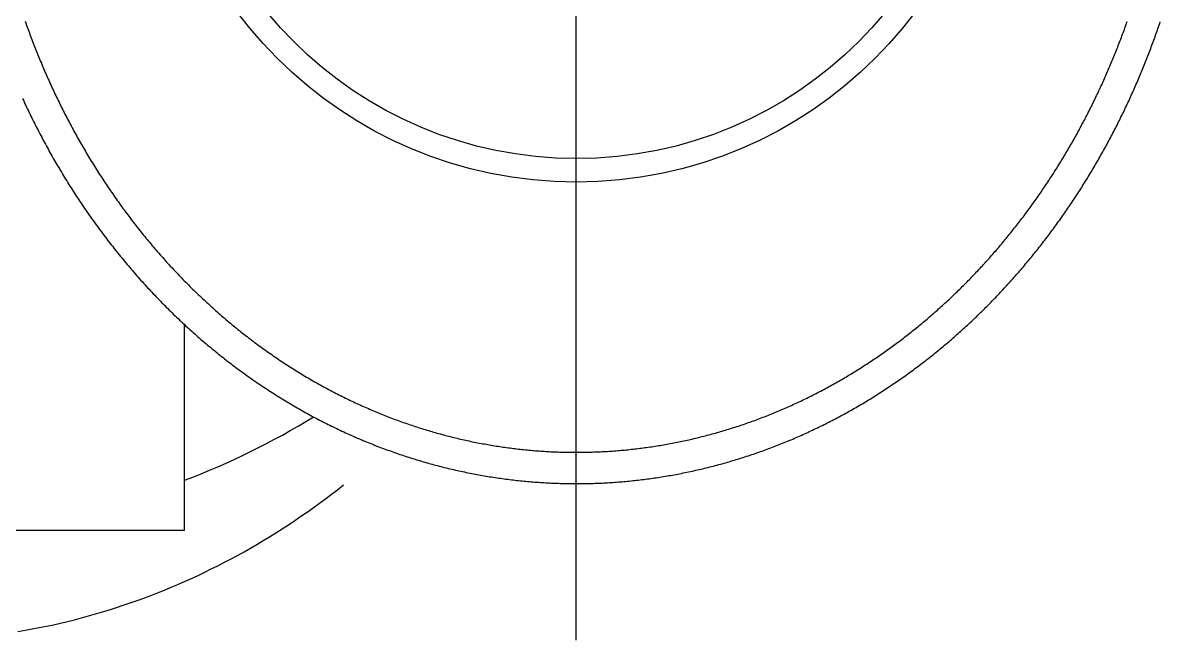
# Model space of a CAD drawing. Extents: x -34 to 19, y -49 to 62.
# Drawn here: x 1.43 to 15.96, y 37.21 to 45.09 of the extents above; entities that cross this region are included whole.
import ezdxf

# ---------------------------------------------------------------- set-up
doc = ezdxf.new("R2010")
doc.units = 0
doc.linetypes.add('CENTER', pattern=[50.8, 31.75, -6.35, 6.35, -6.35])
doc.layers.get('0').update_dxf_attribs({"linetype": 'CONTINUOUS'})
doc.layers.add('CENTER', color=1, linetype='CENTER')

msp = doc.modelspace()

# ---------------------------------------------------------------- linework, layer by layer
at = {"color": 7, "linetype": 'CONTINUOUS'}
for q in [(3.5, 41.238584), (-3.5, 38.609363)]:
    msp.add_line((3.5, 38.609363), q, dxfattribs=at)
at = {"color": 7}
for points in [[(1.43152, 44.1276, 0), (1.44191, 44.105, 0), (1.45237, 44.0825, 0), (1.4629, 44.0599, 0), (1.4735, 44.0373, 0), (1.48416, 44.0147, 0), (1.4949, 43.9921, 0), (1.50571, 43.9696, 0), (1.51658, 43.947, 0), (1.52752, 43.9244, 0), (1.53854, 43.9018, 0), (1.54962, 43.8793, 0), (1.56078, 43.8567, 0), (1.572, 43.8342, 0), (1.58329, 43.8116, 0), (1.59466, 43.7891, 0), (1.60609, 43.7666, 0), (1.61759, 43.744, 0), (1.62917, 43.7215, 0), (1.64081, 43.699, 0), (1.65253, 43.6765, 0), (1.66431, 43.654, 0), (1.67617, 43.6315, 0), (1.6881, 43.6091, 0), (1.70009, 43.5866, 0), (1.71216, 43.5642, 0), (1.7243, 43.5417, 0), (1.73651, 43.5193, 0), (1.74879, 43.4969, 0), (1.76115, 43.4745, 0), (1.77357, 43.4521, 0), (1.78606, 43.4297, 0), (1.79863, 43.4073, 0), (1.81127, 43.385, 0), (1.82398, 43.3626, 0), (1.83676, 43.3403, 0), (1.84961, 43.318, 0), (1.86254, 43.2957, 0), (1.87553, 43.2735, 0), (1.8886, 43.2512, 0), (1.90174, 43.229, 0), (1.91495, 43.2067, 0), (1.92824, 43.1845, 0), (1.94159, 43.1624, 0), (1.95502, 43.1402, 0), (1.96852, 43.1181, 0), (1.9821, 43.0959, 0), (1.99574, 43.0738, 0), (2.00946, 43.0518, 0), (2.02325, 43.0297, 0), (2.03711, 43.0077, 0), (2.05105, 42.9857, 0), (2.06505, 42.9637, 0), (2.07913, 42.9417, 0), (2.09327, 42.9198, 0), (2.10749, 42.8979, 0), (2.12178, 42.876, 0), (2.13614, 42.8542, 0), (2.15057, 42.8324, 0), (2.16506, 42.8106, 0), (2.17963, 42.7888, 0), (2.19427, 42.7671, 0), (2.20898, 42.7454, 0), (2.22375, 42.7237, 0), (2.2386, 42.7021, 0), (2.25351, 42.6805, 0), (2.26849, 42.6589, 0), (2.28354, 42.6374, 0), (2.29866, 42.6158, 0), (2.31385, 42.5944, 0), (2.3291, 42.5729, 0), (2.34443, 42.5515, 0), (2.35982, 42.5302, 0), (2.37527, 42.5088, 0), (2.3908, 42.4875, 0), (2.40639, 42.4663, 0), (2.42205, 42.4451, 0), (2.43777, 42.4239, 0), (2.45356, 42.4028, 0), (2.46942, 42.3817, 0), (2.48534, 42.3606, 0), (2.50133, 42.3396, 0), (2.51738, 42.3186, 0), (2.5335, 42.2977, 0), (2.54969, 42.2768, 0), (2.56594, 42.2559, 0), (2.58225, 42.2351, 0), (2.59863, 42.2143, 0), (2.61507, 42.1936, 0), (2.63158, 42.173, 0), (2.64815, 42.1523, 0), (2.66479, 42.1317, 0), (2.68149, 42.1112, 0), (2.69825, 42.0907, 0), (2.71508, 42.0703, 0), (2.73196, 42.0499, 0), (2.74892, 42.0295, 0), (2.76593, 42.0092, 0), (2.78301, 41.989, 0), (2.80015, 41.9688, 0), (2.81735, 41.9487, 0), (2.83461, 41.9286, 0), (2.85193, 41.9085, 0), (2.86932, 41.8885, 0), (2.88677, 41.8686, 0), (2.90428, 41.8487, 0), (2.92185, 41.8289, 0), (2.93948, 41.8091, 0), (2.95717, 41.7894, 0), (2.97492, 41.7697, 0), (2.99273, 41.7501, 0), (3.0106, 41.7306, 0), (3.02853, 41.7111, 0), (3.04652, 41.6917, 0), (3.06457, 41.6723, 0), (3.08267, 41.653, 0), (3.10083, 41.6337, 0), (3.11905, 41.6145, 0), (3.13733, 41.5954, 0), (3.15566, 41.5763, 0), (3.17405, 41.5573, 0), (3.19249, 41.5383, 0), (3.21099, 41.5194, 0), (3.22954, 41.5006, 0), (3.24815, 41.4818, 0), (3.26681, 41.4631, 0), (3.28552, 41.4445, 0), (3.30429, 41.4259, 0), (3.32311, 41.4074, 0), (3.34198, 41.3889, 0), (3.3609, 41.3705, 0), (3.37987, 41.3522, 0), (3.3989, 41.3339, 0), (3.41797, 41.3158, 0), (3.43709, 41.2976, 0), (3.45627, 41.2796, 0), (3.47549, 41.2616, 0), (3.49476, 41.2436, 0), (3.51408, 41.2258, 0), (3.53345, 41.208, 0), (3.55287, 41.1903, 0), (3.57233, 41.1726, 0), (3.59184, 41.155, 0), (3.61139, 41.1375, 0), (3.63099, 41.1201, 0), (3.65064, 41.1027, 0), (3.67033, 41.0854, 0), (3.69007, 41.0682, 0), (3.70985, 41.051, 0), (3.72967, 41.0339, 0), (3.74954, 41.0169, 0), (3.76945, 41, 0), (3.7894, 40.9831, 0), (3.80939, 40.9663, 0), (3.82943, 40.9496, 0), (3.84951, 40.9329, 0), (3.86962, 40.9163, 0), (3.88978, 40.8998, 0), (3.90998, 40.8834, 0), (3.93022, 40.8671, 0), (3.95049, 40.8508, 0), (3.97081, 40.8346, 0), (3.99116, 40.8185, 0), (4.01156, 40.8024, 0), (4.03199, 40.7865, 0), (4.05245, 40.7706, 0), (4.07295, 40.7548, 0), (4.09349, 40.7391, 0), (4.11407, 40.7234, 0), (4.13468, 40.7078, 0), (4.15532, 40.6923, 0), (4.176, 40.6769, 0), (4.19671, 40.6616, 0), (4.21744, 40.6464, 0), (4.23821, 40.6312, 0), (4.25901, 40.6161, 0), (4.27984, 40.6011, 0), (4.3007, 40.5862, 0), (4.32159, 40.5713, 0), (4.34251, 40.5566, 0), (4.36346, 40.5419, 0), (4.38444, 40.5273, 0), (4.40545, 40.5128, 0), (4.42648, 40.4983, 0), (4.44755, 40.484, 0), (4.46864, 40.4697, 0), (4.48976, 40.4555, 0), (4.51091, 40.4414, 0), (4.53209, 40.4273, 0), (4.55329, 40.4134, 0), (4.57452, 40.3995, 0), (4.59578, 40.3857, 0), (4.61706, 40.372, 0), (4.63837, 40.3584, 0), (4.65971, 40.3448, 0), (4.68107, 40.3314, 0), (4.70246, 40.318, 0), (4.72387, 40.3047, 0), (4.74531, 40.2915, 0), (4.76677, 40.2783, 0), (4.78826, 40.2653, 0), (4.80977, 40.2523, 0), (4.83131, 40.2394, 0), (4.85287, 40.2266, 0), (4.87446, 40.2138, 0), (4.89606, 40.2012, 0), (4.91769, 40.1886, 0), (4.93935, 40.1761, 0), (4.96102, 40.1637, 0), (4.98272, 40.1514, 0), (5.00444, 40.1391, 0), (5.02619, 40.1269, 0), (5.04795, 40.1149, 0), (5.06974, 40.1029, 0), (5.09155, 40.0909, 0), (5.11338, 40.0791, 0), (5.13523, 40.0673, 0), (5.1571, 40.0557, 0), (5.17899, 40.0441, 0), (5.2009, 40.0325, 0), (5.22283, 40.0211, 0), (5.24478, 40.0098, 0), (5.26675, 39.9985, 0), (5.28874, 39.9873, 0), (5.31074, 39.9762, 0), (5.33277, 39.9652, 0), (5.35481, 39.9542, 0), (5.37688, 39.9434, 0), (5.39896, 39.9326, 0), (5.42106, 39.9219, 0), (5.44317, 39.9113, 0), (5.46531, 39.9007, 0), (5.48746, 39.8903, 0), (5.50963, 39.8799, 0), (5.53182, 39.8696, 0), (5.55402, 39.8594, 0), (5.57624, 39.8492, 0), (5.59848, 39.8392, 0), (5.62074, 39.8292, 0), (5.64301, 39.8193, 0), (5.6653, 39.8095, 0), (5.6876, 39.7998, 0), (5.70992, 39.7901, 0), (5.73226, 39.7806, 0), (5.75461, 39.7711, 0), (5.77698, 39.7617, 0), (5.79936, 39.7524, 0), (5.82176, 39.7431, 0), (5.84417, 39.734, 0), (5.8666, 39.7249, 0), (5.88905, 39.7159, 0), (5.9115, 39.7069, 0), (5.93398, 39.6981, 0), (5.95646, 39.6893, 0), (5.97896, 39.6807, 0), (6.00148, 39.6721, 0), (6.024, 39.6635, 0), (6.04655, 39.6551, 0), (6.0691, 39.6467, 0), (6.09167, 39.6385, 0), (6.11425, 39.6303, 0), (6.13685, 39.6221, 0), (6.15945, 39.6141, 0), (6.18207, 39.6061, 0), (6.20471, 39.5983, 0), (6.22735, 39.5905, 0), (6.25001, 39.5827, 0), (6.27268, 39.5751, 0), (6.29536, 39.5675, 0), (6.31805, 39.5601, 0), (6.34075, 39.5527, 0), (6.36346, 39.5453, 0), (6.38619, 39.5381, 0), (6.40893, 39.5309, 0), (6.43167, 39.5239, 0), (6.45443, 39.5169, 0), (6.4772, 39.5099, 0), (6.49998, 39.5031, 0), (6.52277, 39.4963, 0), (6.54557, 39.4896, 0), (6.56837, 39.483, 0), (6.59119, 39.4765, 0), (6.61402, 39.4701, 0), (6.63686, 39.4637, 0), (6.6597, 39.4574, 0), (6.68256, 39.4512, 0), (6.70542, 39.4451, 0), (6.72829, 39.4391, 0), (6.75117, 39.4331, 0), (6.77406, 39.4272, 0), (6.79696, 39.4214, 0), (6.81986, 39.4157, 0), (6.84278, 39.41, 0), (6.8657, 39.4044, 0), (6.88863, 39.3989, 0), (6.91156, 39.3935, 0), (6.93451, 39.3882, 0), (6.95746, 39.3829, 0), (6.98041, 39.3778, 0), (7.00338, 39.3727, 0), (7.02635, 39.3676, 0), (7.04933, 39.3627, 0), (7.07232, 39.3578, 0), (7.09531, 39.3531, 0), (7.11831, 39.3484, 0), (7.14131, 39.3437, 0), (7.16433, 39.3392, 0), (7.18734, 39.3347, 0), (7.21037, 39.3303, 0), (7.2334, 39.326, 0), (7.25643, 39.3218, 0), (7.27948, 39.3176, 0), (7.30252, 39.3136, 0), (7.32558, 39.3096, 0), (7.34863, 39.3056, 0), (7.3717, 39.3018, 0), (7.39477, 39.298, 0), (7.41784, 39.2944, 0), (7.44092, 39.2908, 0), (7.464, 39.2872, 0), (7.48709, 39.2838, 0), (7.51018, 39.2804, 0), (7.53328, 39.2771, 0), (7.55638, 39.2739, 0), (7.57948, 39.2708, 0), (7.60259, 39.2677, 0), (7.6257, 39.2648, 0), (7.64882, 39.2619, 0), (7.67194, 39.259, 0), (7.69507, 39.2563, 0), (7.71819, 39.2536, 0), (7.74132, 39.251, 0), (7.76446, 39.2485, 0), (7.7876, 39.2461, 0), (7.81074, 39.2438, 0), (7.83388, 39.2415, 0), (7.85703, 39.2393, 0), (7.88017, 39.2372, 0), (7.90332, 39.2351, 0), (7.92648, 39.2332, 0), (7.94963, 39.2313, 0), (7.97279, 39.2295, 0), (7.99595, 39.2277, 0), (8.01911, 39.2261, 0), (8.04228, 39.2245, 0), (8.06544, 39.223, 0), (8.08861, 39.2216, 0), (8.11178, 39.2203, 0), (8.13495, 39.219, 0), (8.15812, 39.2178, 0), (8.18129, 39.2167, 0), (8.20447, 39.2157, 0), (8.22765, 39.2147, 0), (8.25083, 39.2139, 0), (8.27401, 39.2131, 0), (8.2972, 39.2123, 0), (8.32038, 39.2117, 0), (8.34357, 39.2111, 0), (8.36675, 39.2107, 0), (8.38994, 39.2102, 0), (8.41313, 39.2099, 0), (8.43632, 39.2097, 0), (8.4595, 39.2095, 0), (8.48269, 39.2094, 0), (8.50588, 39.2094, 0), (8.52907, 39.2094, 0), (8.55225, 39.2096, 0), (8.57544, 39.2098, 0), (8.59862, 39.2101, 0), (8.6218, 39.2105, 0), (8.64498, 39.2109, 0), (8.66816, 39.2114, 0), (8.69134, 39.212, 0), (8.71452, 39.2127, 0), (8.73769, 39.2135, 0), (8.76086, 39.2143, 0), (8.78403, 39.2152, 0), (8.80719, 39.2162, 0), (8.83035, 39.2173, 0), (8.85351, 39.2184, 0), (8.87667, 39.2196, 0), (8.89982, 39.2209, 0), (8.92297, 39.2223, 0), (8.94611, 39.2238, 0), (8.96925, 39.2253, 0), (8.99238, 39.2269, 0), (9.01551, 39.2286, 0), (9.03864, 39.2304, 0), (9.06176, 39.2322, 0), (9.08487, 39.2341, 0), (9.10798, 39.2361, 0), (9.13108, 39.2382, 0), (9.15418, 39.2404, 0), (9.17727, 39.2426, 0), (9.20035, 39.2449, 0), (9.22343, 39.2473, 0), (9.2465, 39.2497, 0), (9.26957, 39.2523, 0), (9.29263, 39.2549, 0), (9.31568, 39.2576, 0), (9.33872, 39.2603, 0), (9.36176, 39.2632, 0), (9.38478, 39.2661, 0), (9.4078, 39.2691, 0), (9.43081, 39.2722, 0), (9.45382, 39.2753, 0), (9.47681, 39.2786, 0), (9.4998, 39.2819, 0), (9.52277, 39.2853, 0), (9.54574, 39.2887, 0), (9.5687, 39.2923, 0), (9.59164, 39.2959, 0), (9.61458, 39.2996, 0), (9.6375, 39.3034, 0), (9.66042, 39.3072, 0), (9.68332, 39.3111, 0), (9.70621, 39.3151, 0), (9.72909, 39.3192, 0), (9.75195, 39.3234, 0), (9.77481, 39.3276, 0), (9.79765, 39.3319, 0), (9.82047, 39.3363, 0), (9.84329, 39.3407, 0), (9.86609, 39.3453, 0), (9.88888, 39.3499, 0), (9.91165, 39.3545, 0), (9.93441, 39.3593, 0), (9.95715, 39.3641, 0), (9.97988, 39.3691, 0), (10.0026, 39.374, 0), (10.0253, 39.3791, 0), (10.048, 39.3842, 0), (10.0706, 39.3894, 0), (10.0933, 39.3947, 0), (10.1159, 39.4001, 0), (10.1385, 39.4055, 0), (10.1611, 39.411, 0), (10.1837, 39.4166, 0), (10.2063, 39.4223, 0), (10.2288, 39.428, 0), (10.2514, 39.4338, 0), (10.2739, 39.4397, 0), (10.2964, 39.4456, 0), (10.3188, 39.4517, 0), (10.3413, 39.4578, 0), (10.3637, 39.4639, 0), (10.3861, 39.4702, 0), (10.4085, 39.4765, 0), (10.4309, 39.4829, 0), (10.4533, 39.4894, 0), (10.4756, 39.4959, 0), (10.4979, 39.5025, 0), (10.5202, 39.5092, 0), (10.5425, 39.516, 0), (10.5647, 39.5228, 0), (10.5869, 39.5297, 0), (10.6092, 39.5367, 0), (10.6313, 39.5437, 0), (10.6535, 39.5508, 0), (10.6756, 39.558, 0), (10.6977, 39.5653, 0), (10.7198, 39.5726, 0), (10.7419, 39.58, 0), (10.7639, 39.5875, 0), (10.7859, 39.595, 0), (10.8079, 39.6027, 0), (10.8299, 39.6103, 0), (10.8518, 39.6181, 0), (10.8738, 39.6259, 0), (10.8956, 39.6338, 0), (10.9175, 39.6418, 0), (10.9393, 39.6499, 0), (10.9612, 39.658, 0), (10.9829, 39.6662, 0), (11.0047, 39.6744, 0), (11.0264, 39.6827, 0), (11.0481, 39.6911, 0), (11.0698, 39.6996, 0), (11.0914, 39.7081, 0), (11.1131, 39.7167, 0), (11.1346, 39.7254, 0), (11.1562, 39.7341, 0), (11.1777, 39.7429, 0), (11.1992, 39.7518, 0), (11.2207, 39.7608, 0), (11.2421, 39.7698, 0), (11.2636, 39.7788, 0), (11.2849, 39.788, 0), (11.3063, 39.7972, 0), (11.3276, 39.8065, 0), (11.3489, 39.8158, 0), (11.3702, 39.8252, 0), (11.3914, 39.8347, 0), (11.4126, 39.8442, 0), (11.4338, 39.8539, 0), (11.4549, 39.8635, 0), (11.476, 39.8733, 0), (11.4971, 39.8831, 0), (11.5181, 39.8929, 0), (11.5391, 39.9029, 0), (11.5601, 39.9129, 0), (11.581, 39.9229, 0), (11.6019, 39.9331, 0), (11.6228, 39.9433, 0), (11.6436, 39.9535, 0), (11.6644, 39.9638, 0), (11.6852, 39.9742, 0), (11.7059, 39.9847, 0), (11.7266, 39.9952, 0), (11.7473, 40.0057, 0), (11.7679, 40.0164, 0), (11.7885, 40.0271, 0), (11.8091, 40.0378, 0), (11.8296, 40.0486, 0), (11.8501, 40.0595, 0), (11.8705, 40.0705, 0), (11.891, 40.0815, 0), (11.9113, 40.0925, 0), (11.9317, 40.1037, 0), (11.952, 40.1148, 0), (11.9723, 40.1261, 0), (11.9925, 40.1374, 0), (12.0127, 40.1488, 0), (12.0328, 40.1602, 0), (12.053, 40.1717, 0), (12.073, 40.1832, 0), (12.0931, 40.1948, 0), (12.1131, 40.2065, 0), (12.1331, 40.2182, 0), (12.153, 40.23, 0), (12.1729, 40.2418, 0), (12.1927, 40.2537, 0), (12.2125, 40.2657, 0), (12.2323, 40.2777, 0), (12.252, 40.2898, 0), (12.2717, 40.3019, 0), (12.2913, 40.3141, 0), (12.3109, 40.3263, 0), (12.3305, 40.3386, 0), (12.35, 40.351, 0), (12.3695, 40.3634, 0), (12.3889, 40.3758, 0), (12.4083, 40.3884, 0), (12.4277, 40.4009, 0), (12.447, 40.4136, 0), (12.4663, 40.4263, 0), (12.4855, 40.439, 0), (12.5047, 40.4518, 0), (12.5239, 40.4646, 0), (12.543, 40.4775, 0), (12.5621, 40.4905, 0), (12.5811, 40.5035, 0), (12.6001, 40.5166, 0), (12.619, 40.5297, 0), (12.6379, 40.5428, 0), (12.6568, 40.5561, 0), (12.6756, 40.5693, 0), (12.6944, 40.5827, 0), (12.7131, 40.596, 0), (12.7318, 40.6095, 0), (12.7505, 40.623, 0), (12.7691, 40.6365, 0), (12.7877, 40.6501, 0), (12.8062, 40.6637, 0), (12.8247, 40.6774, 0), (12.8431, 40.6912, 0), (12.8615, 40.705, 0), (12.8799, 40.7188, 0), (12.8982, 40.7327, 0), (12.9165, 40.7467, 0), (12.9347, 40.7607, 0), (12.9529, 40.7747, 0), (12.9711, 40.7888, 0), (12.9892, 40.803, 0), (13.0072, 40.8172, 0), (13.0253, 40.8314, 0), (13.0432, 40.8457, 0), (13.0612, 40.8601, 0), (13.0791, 40.8745, 0), (13.0969, 40.8889, 0), (13.1147, 40.9034, 0), (13.1325, 40.918, 0), (13.1502, 40.9326, 0), (13.1679, 40.9472, 0), (13.1855, 40.9619, 0), (13.2031, 40.9767, 0), (13.2207, 40.9914, 0), (13.2382, 41.0063, 0), (13.2556, 41.0212, 0), (13.2731, 41.0361, 0), (13.2904, 41.0511, 0), (13.3078, 41.0661, 0), (13.3251, 41.0812, 0), (13.3423, 41.0963, 0), (13.3595, 41.1115, 0), (13.3767, 41.1267, 0), (13.3938, 41.142, 0), (13.4109, 41.1573, 0), (13.4279, 41.1726, 0), (13.4449, 41.188, 0), (13.4618, 41.2035, 0), (13.4787, 41.219, 0), (13.4956, 41.2345, 0), (13.5124, 41.2501, 0), (13.5292, 41.2657, 0), (13.5459, 41.2814, 0), (13.5626, 41.2971, 0), (13.5792, 41.3129, 0), (13.5958, 41.3287, 0), (13.6124, 41.3446, 0), (13.6289, 41.3605, 0), (13.6453, 41.3764, 0), (13.6617, 41.3924, 0), (13.6781, 41.4084, 0), (13.6945, 41.4245, 0), (13.7107, 41.4406, 0), (13.727, 41.4568, 0), (13.7432, 41.473, 0), (13.7593, 41.4892, 0), (13.7754, 41.5055, 0), (13.7915, 41.5219, 0), (13.8075, 41.5382, 0), (13.8235, 41.5547, 0), (13.8394, 41.5711, 0), (13.8553, 41.5876, 0), (13.8712, 41.6042, 0), (13.8869, 41.6208, 0), (13.9027, 41.6374, 0), (13.9184, 41.6541, 0), (13.9341, 41.6708, 0), (13.9497, 41.6876, 0), (13.9653, 41.7044, 0), (13.9808, 41.7212, 0), (13.9963, 41.7381, 0), (14.0117, 41.755, 0), (14.0271, 41.772, 0), (14.0424, 41.789, 0), (14.0577, 41.806, 0), (14.073, 41.8231, 0), (14.0882, 41.8402, 0), (14.1034, 41.8574, 0), (14.1185, 41.8746, 0), (14.1336, 41.8918, 0), (14.1486, 41.9091, 0), (14.1636, 41.9264, 0), (14.1785, 41.9438, 0), (14.1934, 41.9612, 0), (14.2083, 41.9786, 0), (14.2231, 41.9961, 0), (14.2378, 42.0136, 0), (14.2525, 42.0312, 0), (14.2672, 42.0487, 0), (14.2818, 42.0664, 0), (14.2964, 42.084, 0), (14.3109, 42.1017, 0), (14.3254, 42.1195, 0), (14.3398, 42.1373, 0), (14.3542, 42.1551, 0), (14.3685, 42.1729, 0), (14.3828, 42.1908, 0), (14.3971, 42.2087, 0), (14.4113, 42.2267, 0), (14.4255, 42.2447, 0), (14.4396, 42.2627, 0), (14.4536, 42.2808, 0), (14.4676, 42.2989, 0), (14.4816, 42.317, 0), (14.4955, 42.3352, 0), (14.5094, 42.3534, 0), (14.5232, 42.3717, 0), (14.537, 42.39, 0), (14.5508, 42.4083, 0), (14.5644, 42.4266, 0), (14.5781, 42.445, 0), (14.5917, 42.4634, 0), (14.6052, 42.4819, 0), (14.6187, 42.5004, 0), (14.6322, 42.5189, 0), (14.6456, 42.5374, 0), (14.659, 42.556, 0), (14.6723, 42.5746, 0), (14.6855, 42.5933, 0), (14.6988, 42.612, 0), (14.7119, 42.6307, 0), (14.725, 42.6494, 0), (14.7381, 42.6682, 0), (14.7512, 42.687, 0), (14.7641, 42.7059, 0), (14.7771, 42.7248, 0), (14.79, 42.7437, 0), (14.8028, 42.7626, 0), (14.8156, 42.7816, 0), (14.8283, 42.8006, 0), (14.841, 42.8196, 0), (14.8537, 42.8387, 0), (14.8663, 42.8578, 0), (14.8788, 42.8769, 0), (14.8913, 42.8961, 0), (14.9038, 42.9153, 0), (14.9162, 42.9345, 0), (14.9286, 42.9537, 0), (14.9409, 42.973, 0), (14.9532, 42.9923, 0), (14.9654, 43.0116, 0), (14.9775, 43.031, 0), (14.9897, 43.0504, 0), (15.0017, 43.0698, 0), (15.0138, 43.0893, 0), (15.0257, 43.1087, 0), (15.0377, 43.1283, 0), (15.0496, 43.1478, 0), (15.0614, 43.1673, 0), (15.0732, 43.1869, 0), (15.0849, 43.2065, 0), (15.0966, 43.2262, 0), (15.1082, 43.2459, 0), (15.1198, 43.2656, 0), (15.1314, 43.2853, 0), (15.1429, 43.305, 0), (15.1543, 43.3248, 0), (15.1657, 43.3446, 0), (15.1771, 43.3644, 0), (15.1884, 43.3843, 0), (15.1996, 43.4042, 0), (15.2108, 43.4241, 0), (15.222, 43.444, 0), (15.2331, 43.464, 0), (15.2442, 43.4839, 0), (15.2552, 43.5039, 0), (15.2661, 43.524, 0), (15.277, 43.544, 0), (15.2879, 43.5641, 0), (15.2987, 43.5842, 0), (15.3095, 43.6043, 0), (15.3202, 43.6245, 0), (15.3309, 43.6447, 0), (15.3415, 43.6649, 0), (15.352, 43.6851, 0), (15.3626, 43.7053, 0), (15.373, 43.7256, 0), (15.3834, 43.7459, 0), (15.3938, 43.7662, 0), (15.4041, 43.7865, 0), (15.4144, 43.8068, 0), (15.4246, 43.8272, 0), (15.4348, 43.8476, 0), (15.4449, 43.868, 0), (15.455, 43.8885, 0), (15.465, 43.9089, 0), (15.475, 43.9294, 0), (15.485, 43.9499, 0), (15.4948, 43.9704, 0), (15.5047, 43.991, 0), (15.5145, 44.0115, 0), (15.5242, 44.0321, 0), (15.5339, 44.0527, 0), (15.5435, 44.0734, 0), (15.5531, 44.094, 0), (15.5626, 44.1147, 0), (15.5721, 44.1354, 0), (15.5816, 44.1561, 0), (15.591, 44.1768, 0), (15.6003, 44.1976, 0), (15.6096, 44.2183, 0), (15.6189, 44.2391, 0), (15.6281, 44.2599, 0), (15.6372, 44.2808, 0), (15.6463, 44.3016, 0), (15.6554, 44.3225, 0), (15.6644, 44.3434, 0), (15.6733, 44.3643, 0), (15.6822, 44.3852, 0), (15.6911, 44.4061, 0), (15.6999, 44.4271, 0), (15.7086, 44.4481, 0), (15.7174, 44.4691, 0), (15.726, 44.4901, 0), (15.7346, 44.5111, 0), (15.7432, 44.5322, 0), (15.7517, 44.5532, 0), (15.7602, 44.5743, 0), (15.7686, 44.5954, 0), (15.777, 44.6165, 0), (15.7853, 44.6377, 0), (15.7936, 44.6588, 0), (15.8018, 44.68, 0), (15.81, 44.7012, 0), (15.8181, 44.7224, 0), (15.8262, 44.7437, 0), (15.8342, 44.7649, 0), (15.8422, 44.7862, 0), (15.8501, 44.8074, 0), (15.858, 44.8287, 0), (15.8659, 44.85, 0), (15.8736, 44.8714, 0), (15.8814, 44.8927, 0), (15.8891, 44.9141, 0), (15.8967, 44.9355, 0), (15.9043, 44.9569, 0), (15.9119, 44.9783, 0), (15.9194, 44.9997, 0), (15.9268, 45.0211, 0), (15.9342, 45.0426, 0), (15.9416, 45.0641, 0), (15.9489, 45.0855, 0), (15.9561, 45.107, 0)], [(1.46443, 45.1144, 0), (1.47196, 45.0929, 0), (1.47955, 45.0715, 0), (1.4872, 45.05, 0), (1.49492, 45.0286, 0), (1.5027, 45.0071, 0), (1.51053, 44.9856, 0), (1.51844, 44.9641, 0), (1.5264, 44.9426, 0), (1.53443, 44.9211, 0), (1.54252, 44.8996, 0), (1.55067, 44.878, 0), (1.55889, 44.8565, 0), (1.56717, 44.835, 0), (1.57551, 44.8134, 0), (1.58392, 44.7919, 0), (1.59239, 44.7703, 0), (1.60092, 44.7487, 0), (1.60952, 44.7271, 0), (1.61819, 44.7055, 0), (1.62692, 44.6839, 0), (1.63571, 44.6623, 0), (1.64457, 44.6407, 0), (1.65349, 44.6191, 0), (1.66248, 44.5975, 0), (1.67153, 44.5758, 0), (1.68065, 44.5542, 0), (1.68983, 44.5325, 0), (1.69908, 44.5109, 0), (1.70839, 44.4892, 0), (1.71777, 44.4676, 0), (1.72721, 44.4459, 0), (1.73672, 44.4243, 0), (1.74629, 44.4026, 0), (1.75593, 44.381, 0), (1.76564, 44.3593, 0), (1.77541, 44.3376, 0), (1.78524, 44.316, 0), (1.79514, 44.2943, 0), (1.80511, 44.2726, 0), (1.81514, 44.251, 0), (1.82524, 44.2293, 0), (1.8354, 44.2077, 0), (1.84563, 44.186, 0), (1.85593, 44.1643, 0), (1.86629, 44.1427, 0), (1.87672, 44.121, 0), (1.88722, 44.0994, 0), (1.89778, 44.0778, 0), (1.90841, 44.0561, 0), (1.9191, 44.0345, 0), (1.92986, 44.0129, 0), (1.94069, 43.9913, 0), (1.95158, 43.9697, 0), (1.96255, 43.9481, 0), (1.97357, 43.9265, 0), (1.98467, 43.9049, 0), (1.99583, 43.8833, 0), (2.00706, 43.8617, 0), (2.01835, 43.8402, 0), (2.02972, 43.8186, 0), (2.04115, 43.7971, 0), (2.05264, 43.7756, 0), (2.06421, 43.7541, 0), (2.07584, 43.7326, 0), (2.08754, 43.7111, 0), (2.09931, 43.6896, 0), (2.11114, 43.6681, 0), (2.12304, 43.6467, 0), (2.13502, 43.6252, 0), (2.14705, 43.6038, 0), (2.15916, 43.5824, 0), (2.17133, 43.561, 0), (2.18357, 43.5396, 0), (2.19588, 43.5183, 0), (2.20826, 43.4969, 0), (2.22071, 43.4756, 0), (2.23322, 43.4543, 0), (2.24581, 43.433, 0), (2.25846, 43.4117, 0), (2.27118, 43.3904, 0), (2.28397, 43.3692, 0), (2.29682, 43.348, 0), (2.30975, 43.3268, 0), (2.32274, 43.3056, 0), (2.33581, 43.2845, 0), (2.34894, 43.2633, 0), (2.36214, 43.2422, 0), (2.3754, 43.2211, 0), (2.38874, 43.2001, 0), (2.40214, 43.179, 0), (2.41561, 43.158, 0), (2.42915, 43.137, 0), (2.44275, 43.1161, 0), (2.45642, 43.0951, 0), (2.47016, 43.0742, 0), (2.48396, 43.0534, 0), (2.49783, 43.0325, 0), (2.51177, 43.0117, 0), (2.52577, 42.9909, 0), (2.53984, 42.9702, 0), (2.55397, 42.9494, 0), (2.56817, 42.9287, 0), (2.58243, 42.9081, 0), (2.59676, 42.8875, 0), (2.61115, 42.8669, 0), (2.62561, 42.8463, 0), (2.64013, 42.8258, 0), (2.65471, 42.8053, 0), (2.66936, 42.7848, 0), (2.68407, 42.7644, 0), (2.69885, 42.744, 0), (2.71369, 42.7236, 0), (2.72859, 42.7033, 0), (2.74355, 42.683, 0), (2.75858, 42.6628, 0), (2.77367, 42.6426, 0), (2.78882, 42.6224, 0), (2.80404, 42.6023, 0), (2.81932, 42.5822, 0), (2.83465, 42.5622, 0), (2.85005, 42.5422, 0), (2.86551, 42.5222, 0), (2.88104, 42.5023, 0), (2.89662, 42.4824, 0), (2.91226, 42.4626, 0), (2.92797, 42.4428, 0), (2.94373, 42.4231, 0), (2.95956, 42.4034, 0), (2.97544, 42.3837, 0), (2.99139, 42.3641, 0), (3.00739, 42.3445, 0), (3.02345, 42.325, 0), (3.03958, 42.3056, 0), (3.05576, 42.2861, 0), (3.072, 42.2668, 0), (3.0883, 42.2474, 0), (3.10466, 42.2282, 0), (3.12107, 42.2089, 0), (3.13755, 42.1898, 0), (3.15408, 42.1706, 0), (3.17067, 42.1516, 0), (3.18731, 42.1326, 0), (3.20402, 42.1136, 0), (3.22078, 42.0947, 0), (3.2376, 42.0758, 0), (3.25447, 42.057, 0), (3.2714, 42.0382, 0), (3.28839, 42.0195, 0), (3.30543, 42.0009, 0), (3.32253, 41.9823, 0), (3.33968, 41.9638, 0), (3.35689, 41.9453, 0), (3.37415, 41.9269, 0), (3.39147, 41.9085, 0), (3.40884, 41.8902, 0), (3.42626, 41.872, 0), (3.44373, 41.8538, 0), (3.46126, 41.8357, 0), (3.47883, 41.8176, 0), (3.49646, 41.7996, 0), (3.51414, 41.7817, 0), (3.53187, 41.7638, 0), (3.54965, 41.746, 0), (3.56748, 41.7282, 0), (3.58535, 41.7105, 0), (3.60328, 41.6928, 0), (3.62125, 41.6753, 0), (3.63928, 41.6578, 0), (3.65735, 41.6403, 0), (3.67546, 41.6229, 0), (3.69363, 41.6056, 0), (3.71184, 41.5883, 0), (3.7301, 41.5711, 0), (3.7484, 41.554, 0), (3.76674, 41.5369, 0), (3.78514, 41.5199, 0), (3.80357, 41.503, 0), (3.82205, 41.4861, 0), (3.84058, 41.4693, 0), (3.85914, 41.4526, 0), (3.87775, 41.4359, 0), (3.8964, 41.4193, 0), (3.9151, 41.4028, 0), (3.93383, 41.3863, 0), (3.95261, 41.3699, 0), (3.97143, 41.3536, 0), (3.99028, 41.3374, 0), (4.00918, 41.3212, 0), (4.02812, 41.3051, 0), (4.04709, 41.289, 0), (4.06611, 41.273, 0), (4.08516, 41.2571, 0), (4.10425, 41.2413, 0), (4.12338, 41.2255, 0), (4.14254, 41.2099, 0), (4.16174, 41.1942, 0), (4.18098, 41.1787, 0), (4.20026, 41.1632, 0), (4.21957, 41.1478, 0), (4.23891, 41.1325, 0), (4.25829, 41.1173, 0), (4.2777, 41.1021, 0), (4.29715, 41.087, 0), (4.31663, 41.072, 0), (4.33614, 41.057, 0), (4.35569, 41.0422, 0), (4.37527, 41.0274, 0), (4.39488, 41.0127, 0), (4.41452, 40.998, 0), (4.43418, 40.9835, 0), (4.45388, 40.969, 0), (4.4736, 40.9546, 0), (4.49335, 40.9403, 0), (4.51313, 40.926, 0), (4.53293, 40.9119, 0), (4.55276, 40.8978, 0), (4.57262, 40.8837, 0), (4.59251, 40.8698, 0), (4.61242, 40.856, 0), (4.63236, 40.8422, 0), (4.65232, 40.8285, 0), (4.67231, 40.8148, 0), (4.69233, 40.8013, 0), (4.71237, 40.7878, 0), (4.73243, 40.7744, 0), (4.75252, 40.7611, 0), (4.77264, 40.7479, 0), (4.79278, 40.7347, 0), (4.81294, 40.7216, 0), (4.83313, 40.7086, 0), (4.85334, 40.6957, 0), (4.87357, 40.6829, 0), (4.89383, 40.6701, 0), (4.91411, 40.6574, 0), (4.93442, 40.6448, 0), (4.95474, 40.6322, 0), (4.97509, 40.6198, 0), (4.99546, 40.6074, 0), (5.01585, 40.5951, 0), (5.03627, 40.5829, 0), (5.0567, 40.5707, 0), (5.07716, 40.5587, 0), (5.09763, 40.5467, 0), (5.11813, 40.5347, 0), (5.13865, 40.5229, 0), (5.15919, 40.5111, 0), (5.17975, 40.4995, 0), (5.20033, 40.4879, 0), (5.22092, 40.4763, 0), (5.24154, 40.4649, 0), (5.26218, 40.4535, 0), (5.28283, 40.4422, 0), (5.30351, 40.431, 0), (5.3242, 40.4199, 0), (5.34491, 40.4088, 0), (5.36564, 40.3978, 0), (5.38639, 40.3869, 0), (5.40715, 40.3761, 0), (5.42793, 40.3654, 0), (5.44873, 40.3547, 0), (5.46954, 40.3441, 0), (5.49037, 40.3336, 0), (5.51122, 40.3231, 0), (5.53209, 40.3128, 0), (5.55297, 40.3025, 0), (5.57386, 40.2923, 0), (5.59477, 40.2822, 0), (5.6157, 40.2721, 0), (5.63665, 40.2622, 0), (5.6576, 40.2523, 0), (5.67858, 40.2425, 0), (5.69957, 40.2327, 0), (5.72057, 40.2231, 0), (5.74159, 40.2135, 0), (5.76263, 40.204, 0), (5.78368, 40.1945, 0), (5.80474, 40.1852, 0), (5.82582, 40.1759, 0), (5.84691, 40.1667, 0), (5.86801, 40.1576, 0), (5.88913, 40.1485, 0), (5.91027, 40.1396, 0), (5.93142, 40.1307, 0), (5.95258, 40.1219, 0), (5.97375, 40.1131, 0), (5.99494, 40.1045, 0), (6.01614, 40.0959, 0), (6.03735, 40.0874, 0), (6.05858, 40.0789, 0), (6.07981, 40.0706, 0), (6.10106, 40.0623, 0), (6.12233, 40.0541, 0), (6.1436, 40.046, 0), (6.16489, 40.0379, 0), (6.18619, 40.0299, 0), (6.2075, 40.022, 0), (6.22882, 40.0142, 0), (6.25015, 40.0065, 0), (6.2715, 39.9988, 0), (6.29285, 39.9912, 0), (6.31422, 39.9837, 0), (6.3356, 39.9762, 0), (6.35698, 39.9689, 0), (6.37838, 39.9616, 0), (6.39979, 39.9544, 0), (6.42121, 39.9472, 0), (6.44264, 39.9402, 0), (6.46408, 39.9332, 0), (6.48552, 39.9263, 0), (6.50698, 39.9194, 0), (6.52845, 39.9127, 0), (6.54992, 39.906, 0), (6.57141, 39.8994, 0), (6.5929, 39.8928, 0), (6.61441, 39.8864, 0), (6.63592, 39.88, 0), (6.65744, 39.8737, 0), (6.67897, 39.8675, 0), (6.7005, 39.8613, 0), (6.72205, 39.8552, 0), (6.7436, 39.8492, 0), (6.76516, 39.8433, 0), (6.78673, 39.8374, 0), (6.8083, 39.8316, 0), (6.82988, 39.8259, 0), (6.85147, 39.8203, 0), (6.87307, 39.8148, 0), (6.89467, 39.8093, 0), (6.91628, 39.8039, 0), (6.9379, 39.7985, 0), (6.95952, 39.7933, 0), (6.98115, 39.7881, 0), (7.00279, 39.783, 0), (7.02443, 39.778, 0), (7.04608, 39.773, 0), (7.06774, 39.7681, 0), (7.0894, 39.7633, 0), (7.11106, 39.7586, 0), (7.13274, 39.7539, 0), (7.15442, 39.7493, 0), (7.1761, 39.7448, 0), (7.19779, 39.7404, 0), (7.21948, 39.736, 0), (7.24118, 39.7317, 0), (7.26289, 39.7275, 0), (7.2846, 39.7234, 0), (7.30632, 39.7193, 0), (7.32804, 39.7153, 0), (7.34976, 39.7114, 0), (7.37149, 39.7076, 0), (7.39323, 39.7038, 0), (7.41496, 39.7001, 0), (7.43671, 39.6965, 0), (7.45846, 39.6929, 0), (7.48021, 39.6895, 0), (7.50196, 39.6861, 0), (7.52372, 39.6828, 0), (7.54549, 39.6795, 0), (7.56726, 39.6763, 0), (7.58903, 39.6732, 0), (7.6108, 39.6702, 0), (7.63258, 39.6672, 0), (7.65436, 39.6644, 0), (7.67615, 39.6616, 0), (7.69794, 39.6588, 0), (7.71973, 39.6562, 0), (7.74152, 39.6536, 0), (7.76332, 39.6511, 0), (7.78512, 39.6486, 0), (7.80692, 39.6463, 0), (7.82873, 39.644, 0), (7.85053, 39.6418, 0), (7.87234, 39.6396, 0), (7.89416, 39.6376, 0), (7.91597, 39.6356, 0), (7.93779, 39.6336, 0), (7.95961, 39.6318, 0), (7.98143, 39.63, 0), (8.00325, 39.6283, 0), (8.02507, 39.6267, 0), (8.0469, 39.6251, 0), (8.06873, 39.6236, 0), (8.09055, 39.6222, 0), (8.11238, 39.6209, 0), (8.13421, 39.6196, 0), (8.15605, 39.6184, 0), (8.17788, 39.6173, 0), (8.19971, 39.6163, 0), (8.22155, 39.6153, 0), (8.24339, 39.6144, 0), (8.26523, 39.6136, 0), (8.28708, 39.6128, 0), (8.30892, 39.6122, 0), (8.33076, 39.6116, 0), (8.35261, 39.611, 0), (8.37446, 39.6106, 0), (8.3963, 39.6102, 0), (8.41815, 39.6099, 0), (8.44, 39.6096, 0), (8.46184, 39.6095, 0), (8.48369, 39.6094, 0), (8.50554, 39.6094, 0), (8.52739, 39.6094, 0), (8.54923, 39.6096, 0), (8.57108, 39.6098, 0), (8.59292, 39.61, 0), (8.61476, 39.6104, 0), (8.6366, 39.6108, 0), (8.65844, 39.6113, 0), (8.68028, 39.6119, 0), (8.70212, 39.6125, 0), (8.72395, 39.6132, 0), (8.74578, 39.614, 0), (8.76761, 39.6149, 0), (8.78944, 39.6158, 0), (8.81126, 39.6168, 0), (8.83308, 39.6179, 0), (8.8549, 39.619, 0), (8.87671, 39.6203, 0), (8.89852, 39.6216, 0), (8.92033, 39.6229, 0), (8.94214, 39.6244, 0), (8.96393, 39.6259, 0), (8.98573, 39.6275, 0), (9.00752, 39.6292, 0), (9.02931, 39.6309, 0), (9.05109, 39.6327, 0), (9.07286, 39.6346, 0), (9.09464, 39.6365, 0), (9.1164, 39.6386, 0), (9.13816, 39.6407, 0), (9.15992, 39.6428, 0), (9.18167, 39.6451, 0), (9.20341, 39.6474, 0), (9.22515, 39.6498, 0), (9.24688, 39.6523, 0), (9.2686, 39.6548, 0), (9.29032, 39.6574, 0), (9.31203, 39.6601, 0), (9.33374, 39.6628, 0), (9.35543, 39.6657, 0), (9.37712, 39.6686, 0), (9.39881, 39.6715, 0), (9.42048, 39.6746, 0), (9.44215, 39.6777, 0), (9.4638, 39.6809, 0), (9.48546, 39.6842, 0), (9.5071, 39.6875, 0), (9.52873, 39.6909, 0), (9.55035, 39.6944, 0), (9.57196, 39.6979, 0), (9.59357, 39.7016, 0), (9.61516, 39.7053, 0), (9.63674, 39.709, 0), (9.65831, 39.7129, 0), (9.67987, 39.7168, 0), (9.70142, 39.7208, 0), (9.72296, 39.7248, 0), (9.74448, 39.729, 0), (9.766, 39.7332, 0), (9.7875, 39.7375, 0), (9.80899, 39.7418, 0), (9.83046, 39.7462, 0), (9.85193, 39.7507, 0), (9.87338, 39.7553, 0), (9.89482, 39.7599, 0), (9.91624, 39.7646, 0), (9.93765, 39.7694, 0), (9.95904, 39.7742, 0), (9.98042, 39.7791, 0), (10.0018, 39.7841, 0), (10.0231, 39.7892, 0), (10.0445, 39.7943, 0), (10.0658, 39.7995, 0), (10.0871, 39.8048, 0), (10.1084, 39.8101, 0), (10.1297, 39.8155, 0), (10.1509, 39.821, 0), (10.1722, 39.8265, 0), (10.1934, 39.8322, 0), (10.2146, 39.8378, 0), (10.2358, 39.8436, 0), (10.257, 39.8494, 0), (10.2781, 39.8553, 0), (10.2992, 39.8613, 0), (10.3204, 39.8673, 0), (10.3415, 39.8734, 0), (10.3625, 39.8796, 0), (10.3836, 39.8858, 0), (10.4046, 39.8921, 0), (10.4257, 39.8985, 0), (10.4467, 39.905, 0), (10.4677, 39.9115, 0), (10.4886, 39.9181, 0), (10.5096, 39.9247, 0), (10.5305, 39.9314, 0), (10.5514, 39.9382, 0), (10.5723, 39.9451, 0), (10.5931, 39.952, 0), (10.614, 39.959, 0), (10.6348, 39.9661, 0), (10.6556, 39.9732, 0), (10.6763, 39.9804, 0), (10.6971, 39.9877, 0), (10.7178, 39.995, 0), (10.7385, 40.0024, 0), (10.7592, 40.0099, 0), (10.7798, 40.0174, 0), (10.8005, 40.025, 0), (10.8211, 40.0327, 0), (10.8417, 40.0404, 0), (10.8622, 40.0482, 0), (10.8828, 40.056, 0), (10.9033, 40.064, 0), (10.9237, 40.072, 0), (10.9442, 40.08, 0), (10.9646, 40.0882, 0), (10.985, 40.0964, 0), (11.0054, 40.1046, 0), (11.0258, 40.1129, 0), (11.0461, 40.1213, 0), (11.0664, 40.1298, 0), (11.0867, 40.1383, 0), (11.1069, 40.1469, 0), (11.1271, 40.1555, 0), (11.1473, 40.1642, 0), (11.1675, 40.173, 0), (11.1876, 40.1819, 0), (11.2077, 40.1908, 0), (11.2278, 40.1997, 0), (11.2478, 40.2087, 0), (11.2679, 40.2178, 0), (11.2879, 40.227, 0), (11.3078, 40.2362, 0), (11.3278, 40.2455, 0), (11.3477, 40.2548, 0), (11.3675, 40.2642, 0), (11.3874, 40.2737, 0), (11.4072, 40.2832, 0), (11.427, 40.2928, 0), (11.4467, 40.3024, 0), (11.4664, 40.3121, 0), (11.4861, 40.3219, 0), (11.5058, 40.3317, 0), (11.5254, 40.3416, 0), (11.545, 40.3515, 0), (11.5646, 40.3616, 0), (11.5841, 40.3716, 0), (11.6036, 40.3817, 0), (11.6231, 40.3919, 0), (11.6425, 40.4022, 0), (11.6619, 40.4125, 0), (11.6813, 40.4228, 0), (11.7006, 40.4333, 0), (11.7199, 40.4437, 0), (11.7392, 40.4543, 0), (11.7584, 40.4649, 0), (11.7776, 40.4755, 0), (11.7968, 40.4862, 0), (11.8159, 40.497, 0), (11.835, 40.5078, 0), (11.8541, 40.5187, 0), (11.8731, 40.5297, 0), (11.8921, 40.5407, 0), (11.911, 40.5517, 0), (11.93, 40.5628, 0), (11.9488, 40.574, 0), (11.9677, 40.5852, 0), (11.9865, 40.5965, 0), (12.0053, 40.6078, 0), (12.024, 40.6192, 0), (12.0427, 40.6307, 0), (12.0614, 40.6422, 0), (12.08, 40.6537, 0), (12.0986, 40.6653, 0), (12.1171, 40.677, 0), (12.1357, 40.6887, 0), (12.1541, 40.7005, 0), (12.1726, 40.7123, 0), (12.191, 40.7241, 0), (12.2093, 40.7361, 0), (12.2277, 40.748, 0), (12.2459, 40.7601, 0), (12.2642, 40.7722, 0), (12.2824, 40.7843, 0), (12.3006, 40.7965, 0), (12.3187, 40.8087, 0), (12.3368, 40.821, 0), (12.3549, 40.8334, 0), (12.3729, 40.8458, 0), (12.3909, 40.8582, 0), (12.4088, 40.8707, 0), (12.4267, 40.8833, 0), (12.4446, 40.8959, 0), (12.4624, 40.9085, 0), (12.4802, 40.9212, 0), (12.498, 40.934, 0), (12.5157, 40.9468, 0), (12.5333, 40.9596, 0), (12.551, 40.9726, 0), (12.5686, 40.9855, 0), (12.5861, 40.9985, 0), (12.6036, 41.0116, 0), (12.6211, 41.0247, 0), (12.6386, 41.0378, 0), (12.656, 41.051, 0), (12.6733, 41.0643, 0), (12.6907, 41.0776, 0), (12.7079, 41.0909, 0), (12.7252, 41.1043, 0), (12.7424, 41.1178, 0), (12.7596, 41.1313, 0), (12.7767, 41.1448, 0), (12.7938, 41.1584, 0), (12.8108, 41.1721, 0), (12.8278, 41.1857, 0), (12.8448, 41.1995, 0), (12.8617, 41.2133, 0), (12.8786, 41.2271, 0), (12.8955, 41.241, 0), (12.9123, 41.2549, 0), (12.9291, 41.2689, 0), (12.9458, 41.2829, 0), (12.9625, 41.297, 0), (12.9791, 41.3111, 0), (12.9957, 41.3252, 0), (13.0123, 41.3394, 0), (13.0288, 41.3537, 0), (13.0453, 41.368, 0), (13.0618, 41.3823, 0), (13.0782, 41.3967, 0), (13.0946, 41.4111, 0), (13.1109, 41.4256, 0), (13.1272, 41.4401, 0), (13.1434, 41.4547, 0), (13.1596, 41.4693, 0), (13.1758, 41.484, 0), (13.1919, 41.4987, 0), (13.208, 41.5134, 0), (13.2241, 41.5282, 0), (13.2401, 41.5431, 0), (13.256, 41.558, 0), (13.272, 41.5729, 0), (13.2878, 41.5878, 0), (13.3037, 41.6029, 0), (13.3195, 41.6179, 0), (13.3353, 41.633, 0), (13.351, 41.6482, 0), (13.3667, 41.6633, 0), (13.3823, 41.6786, 0), (13.3979, 41.6938, 0), (13.4134, 41.7092, 0), (13.429, 41.7245, 0), (13.4444, 41.7399, 0), (13.4599, 41.7554, 0), (13.4753, 41.7708, 0), (13.4906, 41.7864, 0), (13.5059, 41.8019, 0), (13.5212, 41.8175, 0), (13.5364, 41.8332, 0), (13.5516, 41.8489, 0), (13.5667, 41.8646, 0), (13.5818, 41.8804, 0), (13.5969, 41.8962, 0), (13.6119, 41.9121, 0), (13.6269, 41.928, 0), (13.6418, 41.9439, 0), (13.6567, 41.9599, 0), (13.6715, 41.9759, 0), (13.6864, 41.992, 0), (13.7011, 42.0081, 0), (13.7158, 42.0242, 0), (13.7305, 42.0404, 0), (13.7452, 42.0566, 0), (13.7598, 42.0728, 0), (13.7743, 42.0891, 0), (13.7888, 42.1055, 0), (13.8033, 42.1219, 0), (13.8177, 42.1383, 0), (13.8321, 42.1547, 0), (13.8464, 42.1712, 0), (13.8607, 42.1877, 0), (13.875, 42.2043, 0), (13.8892, 42.2209, 0), (13.9034, 42.2375, 0), (13.9175, 42.2542, 0), (13.9316, 42.2709, 0), (13.9456, 42.2877, 0), (13.9596, 42.3045, 0), (13.9736, 42.3213, 0), (13.9875, 42.3382, 0), (14.0014, 42.3551, 0), (14.0152, 42.372, 0), (14.029, 42.389, 0), (14.0427, 42.406, 0), (14.0564, 42.423, 0), (14.07, 42.4401, 0), (14.0837, 42.4572, 0), (14.0972, 42.4744, 0), (14.1107, 42.4916, 0), (14.1242, 42.5088, 0), (14.1376, 42.5261, 0), (14.151, 42.5434, 0), (14.1644, 42.5607, 0), (14.1777, 42.5781, 0), (14.1909, 42.5955, 0), (14.2042, 42.6129, 0), (14.2173, 42.6304, 0), (14.2305, 42.6479, 0), (14.2435, 42.6654, 0), (14.2566, 42.683, 0), (14.2696, 42.7006, 0), (14.2825, 42.7182, 0), (14.2954, 42.7359, 0), (14.3083, 42.7536, 0), (14.3211, 42.7713, 0), (14.3339, 42.7891, 0), (14.3466, 42.8069, 0), (14.3593, 42.8247, 0), (14.3719, 42.8426, 0), (14.3845, 42.8605, 0), (14.3971, 42.8784, 0), (14.4096, 42.8964, 0), (14.422, 42.9144, 0), (14.4344, 42.9324, 0), (14.4468, 42.9505, 0), (14.4591, 42.9685, 0), (14.4714, 42.9867, 0), (14.4837, 43.0048, 0), (14.4958, 43.023, 0), (14.508, 43.0412, 0), (14.5201, 43.0594, 0), (14.5322, 43.0777, 0), (14.5442, 43.096, 0), (14.5561, 43.1143, 0), (14.5681, 43.1327, 0), (14.5799, 43.1511, 0), (14.5918, 43.1695, 0), (14.6035, 43.1879, 0), (14.6153, 43.2064, 0), (14.627, 43.2249, 0), (14.6386, 43.2435, 0), (14.6502, 43.262, 0), (14.6618, 43.2806, 0), (14.6733, 43.2992, 0), (14.6848, 43.3179, 0), (14.6962, 43.3365, 0), (14.7076, 43.3552, 0), (14.7189, 43.374, 0), (14.7302, 43.3927, 0), (14.7414, 43.4115, 0), (14.7526, 43.4303, 0), (14.7638, 43.4492, 0), (14.7749, 43.468, 0), (14.7859, 43.4869, 0), (14.7969, 43.5058, 0), (14.8079, 43.5248, 0), (14.8188, 43.5437, 0), (14.8297, 43.5627, 0), (14.8405, 43.5817, 0), (14.8513, 43.6008, 0), (14.862, 43.6198, 0), (14.8727, 43.6389, 0), (14.8833, 43.6581, 0), (14.8939, 43.6772, 0), (14.9045, 43.6964, 0), (14.915, 43.7156, 0), (14.9254, 43.7348, 0), (14.9358, 43.754, 0), (14.9462, 43.7733, 0), (14.9565, 43.7926, 0), (14.9668, 43.8119, 0), (14.977, 43.8312, 0), (14.9872, 43.8506, 0), (14.9973, 43.8699, 0), (15.0074, 43.8893, 0), (15.0174, 43.9088, 0), (15.0274, 43.9282, 0), (15.0374, 43.9477, 0), (15.0473, 43.9672, 0), (15.0571, 43.9867, 0), (15.0669, 44.0062, 0), (15.0767, 44.0258, 0), (15.0864, 44.0453, 0), (15.096, 44.0649, 0), (15.1057, 44.0846, 0), (15.1152, 44.1042, 0), (15.1248, 44.1239, 0), (15.1342, 44.1435, 0), (15.1437, 44.1632, 0), (15.153, 44.183, 0), (15.1624, 44.2027, 0), (15.1717, 44.2225, 0), (15.1809, 44.2423, 0), (15.1901, 44.2621, 0), (15.1993, 44.2819, 0), (15.2084, 44.3017, 0), (15.2174, 44.3216, 0), (15.2264, 44.3415, 0), (15.2354, 44.3614, 0), (15.2443, 44.3813, 0), (15.2532, 44.4013, 0), (15.262, 44.4212, 0), (15.2708, 44.4412, 0), (15.2795, 44.4612, 0), (15.2882, 44.4812, 0), (15.2969, 44.5013, 0), (15.3054, 44.5213, 0), (15.314, 44.5414, 0), (15.3225, 44.5615, 0), (15.331, 44.5816, 0), (15.3394, 44.6018, 0), (15.3477, 44.6219, 0), (15.356, 44.6421, 0), (15.3643, 44.6623, 0), (15.3725, 44.6825, 0), (15.3807, 44.7027, 0), (15.3888, 44.723, 0), (15.3969, 44.7432, 0), (15.4049, 44.7635, 0), (15.4129, 44.7838, 0), (15.4209, 44.8041, 0), (15.4288, 44.8244, 0), (15.4366, 44.8448, 0), (15.4444, 44.8652, 0), (15.4522, 44.8855, 0), (15.4599, 44.9059, 0), (15.4676, 44.9264, 0), (15.4752, 44.9468, 0), (15.4828, 44.9672, 0), (15.4903, 44.9877, 0), (15.4978, 45.0082, 0), (15.5052, 45.0287, 0), (15.5126, 45.0492, 0), (15.5199, 45.0697, 0), (15.5272, 45.0903, 0), (15.5345, 45.1108, 0)]]:
    msp.add_polyline3d(points, dxfattribs=at)
at = {"color": 7, "linetype": 'CONTINUOUS'}
msp.add_polyline3d([(1.37277, 37.3214, 0), (1.46362, 37.3368, 0), (1.55434, 37.3532, 0), (1.64491, 37.3706, 0), (1.73535, 37.389, 0), (1.82563, 37.4083, 0), (1.91574, 37.4287, 0), (2.00569, 37.45, 0), (2.09546, 37.4723, 0), (2.18504, 37.4955, 0), (2.27443, 37.5197, 0), (2.36362, 37.5449, 0), (2.4526, 37.5711, 0), (2.54136, 37.5982, 0), (2.62989, 37.6263, 0), (2.7182, 37.6554, 0), (2.80626, 37.6854, 0), (2.89407, 37.7164, 0), (2.98162, 37.7483, 0), (3.06891, 37.7812, 0), (3.15593, 37.815, 0), (3.24267, 37.8498, 0), (3.32912, 37.8855, 0), (3.41528, 37.9221, 0), (3.50113, 37.9597, 0), (3.58667, 37.9982, 0), (3.6719, 38.0377, 0), (3.7568, 38.078, 0), (3.84136, 38.1193, 0), (3.92559, 38.1615, 0), (4.00946, 38.2046, 0), (4.09298, 38.2486, 0), (4.17614, 38.2936, 0), (4.25893, 38.3394, 0), (4.34134, 38.3861, 0), (4.42336, 38.4338, 0), (4.505, 38.4823, 0), (4.58623, 38.5317, 0), (4.66706, 38.5819, 0), (4.74747, 38.6331, 0), (4.82746, 38.6851, 0), (4.90702, 38.738, 0), (4.98615, 38.7918, 0), (5.06483, 38.8464, 0), (5.14307, 38.9018, 0), (5.22085, 38.9581, 0), (5.29817, 39.0153, 0), (5.37501, 39.0733, 0), (5.45138, 39.1321, 0), (5.52727, 39.1918, 0)], dxfattribs=at)
for radius in [5.4, 5.1]:
    msp.add_circle((8.5, 48.459363), radius, dxfattribs=at)
msp.add_arc((0, 48.459363), 9.85, 290.8136676, 301.5022273, dxfattribs=at)
at = {"layer": 'CENTER', "color": 1, "linetype": 'CENTER'}
msp.add_line((8.5, 37.209488), (8.5, 59.70907), dxfattribs=at)

doc.saveas('drawing.dxf')
